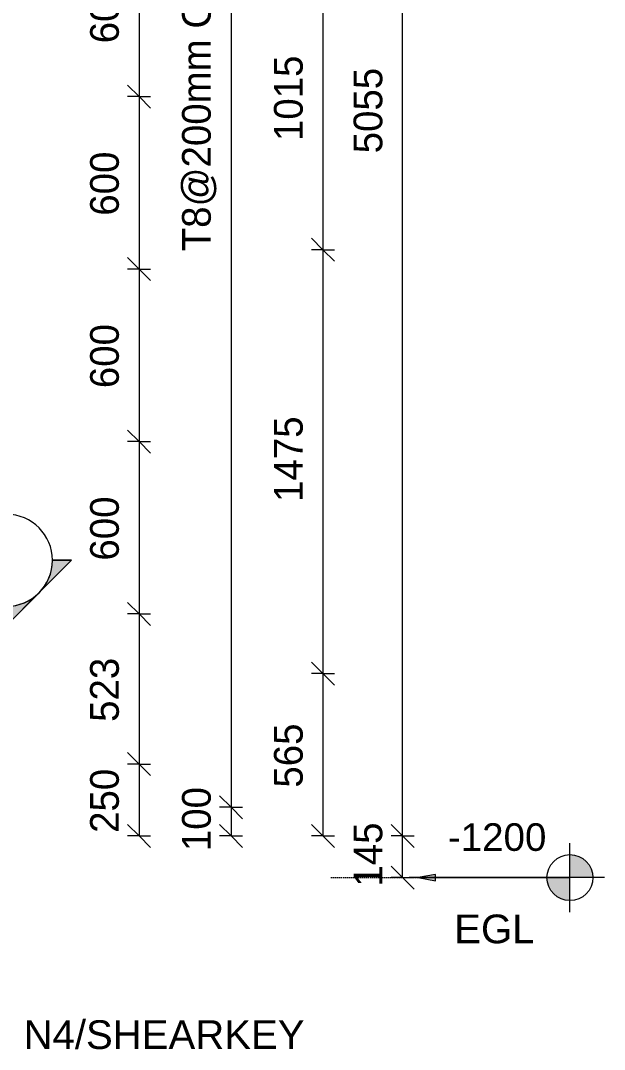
# Model space of a CAD drawing. Header units: millimetres. Extents: x 1421 to 26924, y -2138 to 20093.
# Drawn here: x 14736 to 16768, y -2138 to 1442 of the extents above; entities that cross this region are included whole.
import ezdxf

# ---------------------------------------------------------------- set-up
doc = ezdxf.new("R2010")
doc.units = ezdxf.units.MM
doc.linetypes.add('Hidden', pattern=[7.14, 4.76, -2.38])
for name, color, linetype, lineweight in [('A-ANNO-DIMS', 211, 'Continuous', 9), ('A-ANNO-DIMS-40', 211, 'Continuous', 9), ('A-DETL-HDLN', 90, 'Hidden', 18), ('G-ANNO-DIMS', 111, 'Continuous', 9), ('G-ANNO-SYMB', 111, 'Continuous', 9), ('G-ANNO-TEXT', 231, 'Continuous', 9)]:
    doc.layers.add(name, color=color, linetype=linetype, lineweight=lineweight)
doc.styles.add('Arial', font='arial.ttf', dxfattribs={"height": 100})
doc.styles.add('Arial_2', font='arial.ttf', dxfattribs={"height": 96})
doc.styles.add('Nirmala UI Semilight', font='NirmalaS.ttf', dxfattribs={"height": 100})
doc.dimstyles.new('Arrow_Filled_-_2_5_NI_UI', dxfattribs={"dimscale": 304.8, "dimtxt": 104.736395, "dimasz": 0.262467, "dimexe": 0.131234, "dimexo": 0.0625, "dimgap": 0.131234, "dimtad": 1, "dimdec": 4, "dimzin": 0, "dimdsep": 46, "dimtxsty": 'Nirmala UI Semilight', "dimblk1": 'OBLIQUE', "dimblk2": 'OBLIQUE', "dimsah": 1, "dimcen": 0.09, "dimazin": 0, "dimtfac": 1, "dimtdec": 4, "dimtix": 1, "dimtmove": 0, "dimatfit": 3, "dimfxl": 0.131234, "dimfxlon": 1, "dimtvp": 1, "dimtolj": 1, "dimtzin": 0, "dimarcsym": 2})

# ---------------------------------------------------------------- blocks, each defined once
blk = doc.blocks.new('Detail View - M_Section Head - Filled SHOP DWG-1002450-Elevation Front')
at = {"layer": 'G-ANNO-SYMB'}
h = blk.add_hatch(color=256, dxfattribs=at)
edge = h.paths.add_edge_path()
edge.add_line((4404, -435.9), (4470.3, -435.9))
edge.add_arc((4630.3, -435.9), 160, 180, 225)
edge.add_line((4517.1, -549), (4404, -435.9))
h = blk.add_hatch(color=256, dxfattribs=at)
edge = h.paths.add_edge_path()
edge.add_line((4856.5, -435.9), (4743.4, -549))
edge.add_arc((4630.3, -435.9), 160, 315, 360)
edge.add_line((4790.3, -435.9), (4856.5, -435.9))
h = blk.add_hatch(color=256, dxfattribs=at)
edge = h.paths.add_edge_path()
edge.add_line((4630.3, -662.2), (4517.1, -549))
edge.add_arc((4630.3, -435.9), 160, 225, 270)
edge.add_line((4630.3, -595.9), (4630.3, -662.2))
h = blk.add_hatch(color=256, dxfattribs=at)
edge = h.paths.add_edge_path()
edge.add_line((4630.3, -662.2), (4630.3, -595.9))
edge.add_arc((4630.3, -435.9), 160, 270, 315)
edge.add_line((4743.4, -549), (4630.3, -662.2))
for p, q in [((4630.3, -662.2), (4404, -435.9)), ((4470.3, -435.9), (4404, -435.9)), ((4404, -435.9), (4517.1, -549)), ((4470.3, -435.9), (4404, -435.9)), ((4630.3, -662.2), (4856.5, -435.9)), ((4743.4, -549), (4856.5, -435.9)), ((4790.3, -435.9), (4856.5, -435.9)), ((4856.5, -435.9), (4790.3, -435.9)), ((4517.1, -549), (4630.3, -662.2)), ((4630.3, -662.2), (4743.4, -549)), ((4630.3, -595.9), (4630.3, -662.2)), ((4630.3, -662.2), (4630.3, -595.9))]:
    blk.add_line(p, q, dxfattribs=at)
for start, end in [(360, 180), (180, 360), (180, 225), (315, 0), (225, 270), (270, 315)]:
    blk.add_arc((4630.3, -435.9), 160, start, end, dxfattribs=at)
blk = doc.blocks.new('DIMBLOCK61-Elevation Front')
at = {"layer": 'A-ANNO-DIMS-40'}
for p, q in [((15468.1, 3600), (15428.1, 3640)), ((15468.1, 3600), (15428.1, 3600)), ((15468.1, 3600), (15468.1, -1295)), ((15468.1, 3600), (15508.1, 3560)), ((15468.1, 3600), (15508.1, 3600)), ((15468.1, -1295), (15428.1, -1255)), ((15468.1, -1295), (15428.1, -1295)), ((15468.1, -1295), (15508.1, -1335)), ((15468.1, -1295), (15508.1, -1295))]:
    blk.add_line(p, q, dxfattribs=at)
at = {"layer": 'A-ANNO-DIMS-40', "color": 0, "insert": (15297.6, 639.3), "char_height": 100, "width": 1231.7, "attachment_point": 1, "rotation": 90, "line_spacing_factor": 1.142579, "style": 'Nirmala UI Semilight'}
blk.add_mtext('T8@200mm C/C', dxfattribs=at)
blk = doc.blocks.new('_Oblique')
at = {"color": 0, "linetype": 'ByBlock', "lineweight": -2}
blk.add_line((-0.5, -0.5), (0.5, 0.5), dxfattribs=at)
blk = doc.blocks.new('DIMBLOCK62-Elevation Front')
at = {"layer": 'A-ANNO-DIMS-40'}
for p, q in [((15468.1, -1295), (15428.1, -1255)), ((15468.1, -1295), (15428.1, -1295)), ((15468.1, -1295), (15468.1, -1395)), ((15468.1, -1295), (15508.1, -1335)), ((15468.1, -1295), (15508.1, -1295)), ((15468.1, -1395), (15428.1, -1355)), ((15468.1, -1395), (15428.1, -1395)), ((15468.1, -1395), (15508.1, -1435)), ((15468.1, -1395), (15508.1, -1395))]:
    blk.add_line(p, q, dxfattribs=at)
at = {"layer": 'A-ANNO-DIMS-40', "color": 0, "insert": (15297.6, -1447.8), "char_height": 100, "width": 246.797, "attachment_point": 1, "rotation": 90, "line_spacing_factor": 1.142579, "style": 'Nirmala UI Semilight'}
blk.add_mtext('100', dxfattribs=at)
blk = doc.blocks.new('DIMBLOCK67-Elevation Front')
at = {"layer": 'A-ANNO-DIMS-40'}
for p, q in [((15148.1, 1777.5), (15108.1, 1817.5)), ((15148.1, 1777.5), (15108.1, 1777.5)), ((15148.1, 1777.5), (15148.1, 1177.5)), ((15148.1, 1777.5), (15188.1, 1737.5)), ((15148.1, 1777.5), (15188.1, 1777.5)), ((15148.1, 1177.5), (15108.1, 1217.5)), ((15148.1, 1177.5), (15108.1, 1177.5)), ((15148.1, 1177.5), (15188.1, 1137.5)), ((15148.1, 1177.5), (15188.1, 1177.5))]:
    blk.add_line(p, q, dxfattribs=at)
at = {"layer": 'A-ANNO-DIMS-40', "color": 0, "insert": (14977.6, 1363.2), "char_height": 100, "width": 274.219, "attachment_point": 1, "rotation": 90, "line_spacing_factor": 1.142579, "style": 'Nirmala UI Semilight'}
blk.add_mtext('600', dxfattribs=at)
blk = doc.blocks.new('DIMBLOCK68-Elevation Front')
at = {"layer": 'A-ANNO-DIMS-40'}
for p, q in [((15148.1, 1177.5), (15108.1, 1217.5)), ((15148.1, 1177.5), (15108.1, 1177.5)), ((15148.1, 1177.5), (15148.1, 577.5)), ((15148.1, 1177.5), (15188.1, 1137.5)), ((15148.1, 1177.5), (15188.1, 1177.5)), ((15148.1, 577.5), (15108.1, 617.5)), ((15148.1, 577.5), (15108.1, 577.5)), ((15148.1, 577.5), (15188.1, 537.5)), ((15148.1, 577.5), (15188.1, 577.5))]:
    blk.add_line(p, q, dxfattribs=at)
at = {"layer": 'A-ANNO-DIMS-40', "color": 0, "insert": (14977.6, 763.2), "char_height": 100, "width": 274.219, "attachment_point": 1, "rotation": 90, "line_spacing_factor": 1.142579, "style": 'Nirmala UI Semilight'}
blk.add_mtext('600', dxfattribs=at)
blk = doc.blocks.new('DIMBLOCK69-Elevation Front')
at = {"layer": 'A-ANNO-DIMS-40'}
for p, q in [((15148.1, 577.5), (15108.1, 617.5)), ((15148.1, 577.5), (15108.1, 577.5)), ((15148.1, 577.5), (15148.1, -22.5)), ((15148.1, 577.5), (15188.1, 537.5)), ((15148.1, 577.5), (15188.1, 577.5)), ((15148.1, -22.5), (15108.1, 17.5)), ((15148.1, -22.5), (15108.1, -22.5)), ((15148.1, -22.5), (15188.1, -62.5)), ((15148.1, -22.5), (15188.1, -22.5))]:
    blk.add_line(p, q, dxfattribs=at)
at = {"layer": 'A-ANNO-DIMS-40', "color": 0, "insert": (14977.6, 163.2), "char_height": 100, "width": 274.219, "attachment_point": 1, "rotation": 90, "line_spacing_factor": 1.142579, "style": 'Nirmala UI Semilight'}
blk.add_mtext('600', dxfattribs=at)
blk = doc.blocks.new('DIMBLOCK70-Elevation Front')
at = {"layer": 'A-ANNO-DIMS-40'}
for p, q in [((15148.1, -22.5), (15108.1, 17.5)), ((15148.1, -22.5), (15108.1, -22.5)), ((15148.1, -22.5), (15148.1, -622.5)), ((15148.1, -22.5), (15188.1, -62.5)), ((15148.1, -22.5), (15188.1, -22.5)), ((15148.1, -622.5), (15108.1, -582.5)), ((15148.1, -622.5), (15108.1, -622.5)), ((15148.1, -622.5), (15188.1, -662.5)), ((15148.1, -622.5), (15188.1, -622.5))]:
    blk.add_line(p, q, dxfattribs=at)
at = {"layer": 'A-ANNO-DIMS-40', "color": 0, "insert": (14977.6, -436.8), "char_height": 100, "width": 274.219, "attachment_point": 1, "rotation": 90, "line_spacing_factor": 1.142579, "style": 'Nirmala UI Semilight'}
blk.add_mtext('600', dxfattribs=at)
blk = doc.blocks.new('DIMBLOCK71-Elevation Front')
at = {"layer": 'A-ANNO-DIMS-40'}
for p, q in [((15148.1, -622.5), (15108.1, -582.5)), ((15148.1, -622.5), (15108.1, -622.5)), ((15148.1, -622.5), (15148.1, -1145)), ((15148.1, -622.5), (15188.1, -662.5)), ((15148.1, -622.5), (15188.1, -622.5)), ((15148.1, -1145), (15108.1, -1105)), ((15148.1, -1145), (15108.1, -1145)), ((15148.1, -1145), (15188.1, -1185)), ((15148.1, -1145), (15188.1, -1145))]:
    blk.add_line(p, q, dxfattribs=at)
at = {"layer": 'A-ANNO-DIMS-40', "color": 0, "insert": (14977.6, -998), "char_height": 100, "width": 274.219, "attachment_point": 1, "rotation": 90, "line_spacing_factor": 1.142579, "style": 'Nirmala UI Semilight'}
blk.add_mtext('523', dxfattribs=at)
blk = doc.blocks.new('DIMBLOCK72-Elevation Front')
at = {"layer": 'A-ANNO-DIMS-40'}
for p, q in [((15148.1, -1145), (15108.1, -1105)), ((15148.1, -1145), (15108.1, -1145)), ((15148.1, -1145), (15148.1, -1395)), ((15148.1, -1145), (15188.1, -1185)), ((15148.1, -1145), (15188.1, -1145)), ((15148.1, -1395), (15108.1, -1355)), ((15148.1, -1395), (15108.1, -1395)), ((15148.1, -1395), (15188.1, -1435)), ((15148.1, -1395), (15188.1, -1395))]:
    blk.add_line(p, q, dxfattribs=at)
at = {"layer": 'A-ANNO-DIMS-40', "color": 0, "insert": (14977.6, -1384.3), "char_height": 100, "width": 274.219, "attachment_point": 1, "rotation": 90, "line_spacing_factor": 1.142579, "style": 'Nirmala UI Semilight'}
blk.add_mtext('250', dxfattribs=at)
blk = doc.blocks.new('Spot Elevations - M_Spot Elevation - Target Filled-10609-Elevation Front')
at = {"layer": 'G-ANNO-DIMS'}
h = blk.add_hatch(color=256, dxfattribs=at)
edge = h.paths.add_edge_path()
edge.add_line((6591.6, -1540), (6671.6, -1540))
edge.add_arc((6591.6, -1540), 80, 0, 90)
edge.add_line((6591.6, -1460), (6591.6, -1540))
h = blk.add_hatch(color=256, dxfattribs=at)
edge = h.paths.add_edge_path()
edge.add_line((6591.6, -1540), (6511.6, -1540))
edge.add_arc((6591.6, -1540), 80, 180, 270)
edge.add_line((6591.6, -1620), (6591.6, -1540))
for p, q in [((6591.6, -1660), (6591.6, -1420)), ((6711.6, -1540), (6031.6, -1540))]:
    blk.add_line(p, q, dxfattribs=at)
blk.add_circle((6591.6, -1540), 80, dxfattribs=at)
blk = doc.blocks.new('DIMBLOCK86-Elevation Front')
at = {"layer": 'A-ANNO-DIMS-40'}
for p, q in [((16065.2, -1395), (16025.2, -1355)), ((16065.2, -1395), (16025.2, -1395)), ((16065.2, -1540), (16065.2, -1395)), ((16065.2, -1395), (16105.2, -1435)), ((16065.2, -1395), (16105.2, -1395)), ((16065.2, -1540), (16025.2, -1500)), ((16065.2, -1540), (16025.2, -1540)), ((16065.2, -1540), (16105.2, -1580)), ((16065.2, -1540), (16105.2, -1540))]:
    blk.add_line(p, q, dxfattribs=at)
at = {"layer": 'A-ANNO-DIMS-40', "color": 0, "insert": (15894.7, -1571.3), "char_height": 100, "width": 249.082, "attachment_point": 1, "rotation": 90, "line_spacing_factor": 1.142579, "style": 'Nirmala UI Semilight'}
blk.add_mtext('145', dxfattribs=at)
blk = doc.blocks.new('DIMBLOCK87-Elevation Front')
at = {"layer": 'A-ANNO-DIMS-40'}
for p, q in [((16065.2, 3660), (16025.2, 3700)), ((16065.2, 3660), (16025.2, 3660)), ((16065.2, -1395), (16065.2, 3660)), ((16065.2, 3660), (16105.2, 3620)), ((16065.2, 3660), (16105.2, 3660)), ((16065.2, -1395), (16025.2, -1355)), ((16065.2, -1395), (16025.2, -1395)), ((16065.2, -1395), (16105.2, -1435)), ((16065.2, -1395), (16105.2, -1395))]:
    blk.add_line(p, q, dxfattribs=at)
at = {"layer": 'A-ANNO-DIMS-40', "color": 0, "insert": (15894.7, 980.2), "char_height": 100, "width": 365.625, "attachment_point": 1, "rotation": 90, "line_spacing_factor": 1.142579, "style": 'Nirmala UI Semilight'}
blk.add_mtext('5055', dxfattribs=at)
blk = doc.blocks.new('DIMBLOCK91-Elevation Front')
at = {"layer": 'A-ANNO-DIMS-40'}
for p, q in [((15788.1, 1660), (15748.1, 1700)), ((15788.1, 1660), (15748.1, 1660)), ((15788.1, 1660), (15788.1, 644.9)), ((15788.1, 1660), (15828.1, 1620)), ((15788.1, 1660), (15828.1, 1660)), ((15788.1, 644.9), (15748.1, 684.9)), ((15788.1, 644.9), (15748.1, 644.9)), ((15788.1, 644.9), (15828.1, 604.9)), ((15788.1, 644.9), (15828.1, 644.9))]:
    blk.add_line(p, q, dxfattribs=at)
at = {"layer": 'A-ANNO-DIMS-40', "color": 0, "insert": (15617.6, 1023), "char_height": 100, "width": 310.781, "attachment_point": 1, "rotation": 90, "line_spacing_factor": 1.142579, "style": 'Nirmala UI Semilight'}
blk.add_mtext('1015', dxfattribs=at)
blk = doc.blocks.new('DIMBLOCK92-Elevation Front')
at = {"layer": 'A-ANNO-DIMS-40'}
for p, q in [((15788.1, 644.9), (15748.1, 684.9)), ((15788.1, 644.9), (15748.1, 644.9)), ((15788.1, 644.9), (15788.1, -830.1)), ((15788.1, 644.9), (15828.1, 604.9)), ((15788.1, 644.9), (15828.1, 644.9)), ((15788.1, -830.1), (15748.1, -790.1)), ((15788.1, -830.1), (15748.1, -830.1)), ((15788.1, -830.1), (15828.1, -870.1)), ((15788.1, -830.1), (15828.1, -830.1))]:
    blk.add_line(p, q, dxfattribs=at)
at = {"layer": 'A-ANNO-DIMS-40', "color": 0, "insert": (15617.6, -232.6), "char_height": 100, "width": 335.918, "attachment_point": 1, "rotation": 90, "line_spacing_factor": 1.142579, "style": 'Nirmala UI Semilight'}
blk.add_mtext('1475', dxfattribs=at)
blk = doc.blocks.new('DIMBLOCK93-Elevation Front')
at = {"layer": 'A-ANNO-DIMS-40'}
for p, q in [((15788.1, -830.1), (15748.1, -790.1)), ((15788.1, -830.1), (15748.1, -830.1)), ((15788.1, -830.1), (15788.1, -1395)), ((15788.1, -830.1), (15828.1, -870.1)), ((15788.1, -830.1), (15828.1, -830.1)), ((15788.1, -1395), (15748.1, -1355)), ((15788.1, -1395), (15748.1, -1395)), ((15788.1, -1395), (15828.1, -1435)), ((15788.1, -1395), (15828.1, -1395))]:
    blk.add_line(p, q, dxfattribs=at)
at = {"layer": 'A-ANNO-DIMS-40', "color": 0, "insert": (15617.6, -1226.8), "char_height": 100, "width": 274.219, "attachment_point": 1, "rotation": 90, "line_spacing_factor": 1.142579, "style": 'Nirmala UI Semilight'}
blk.add_mtext('565', dxfattribs=at)

msp = doc.modelspace()

# ---------------------------------------------------------------- hatches: boundary and pattern name
at = {"layer": 'G-ANNO-DIMS'}
msp.add_hatch(color=256, dxfattribs=at).paths.add_polyline_path([(16119.86525, -1540), (16179.86525, -1550.57962), (16179.86525, -1529.42038)])

# ---------------------------------------------------------------- linework, layer by layer
at = {"layer": 'A-DETL-HDLN'}
msp.add_line((15815.10694, -1540), (16615.10694, -1540), dxfattribs=at)
at = {"layer": 'G-ANNO-DIMS'}
for p, q in [((16179.86525, -1529.42038), (16119.86525, -1540)), ((16179.86525, -1550.57962), (16179.86525, -1529.42038)), ((16119.86525, -1540), (16179.86525, -1550.57962)), ((16119.86525, -1540), (16360.72129, -1540)), ((16360.72129, -1540), (16647.89579, -1540))]:
    msp.add_line(p, q, dxfattribs=at)

# ---------------------------------------------------------------- block references
msp.add_blockref('Spot Elevations - M_Spot Elevation - Target Filled-10609-Elevation Front', (10056.29984, 0), dxfattribs=at)
at = {"layer": 'G-ANNO-SYMB'}
msp.add_blockref('Detail View - M_Section Head - Filled SHOP DWG-1002450-Elevation Front', (10056.29984, 0), dxfattribs=at)

# ---------------------------------------------------------------- texts
at = {"layer": 'G-ANNO-TEXT', "color": 7, "char_height": 100, "attachment_point": 1, "style": 'Arial'}
for s, insert, width in [('EGL', (16244.94626, -1668.45538), 336.70875), ('N4/SHEARKEY', (14745.93217, -2036.30119), 1180.084)]:
    msp.add_mtext(s, dxfattribs=dict(at, insert=insert, width=width))

# ---------------------------------------------------------------- dimensions: what is measured, and where the dimension line sits
at = {"layer": 'A-ANNO-DIMS'}
for base, p1, p2, override, picture, middle in [((16065.18519, 3660), (16025.18519, -1395), (16025.18519, 3660), {"dimpost": '<>', "dimfxl": 5055}, 'DIMBLOCK87-Elevation Front', (15973.51155, 1132.5)), ((15148.11852, 1177.5), (15108.11852, 1777.5), (15108.11852, 1177.5), {"dimpost": '<>', "dimfxl": 600}, 'DIMBLOCK67-Elevation Front', (15056.41002, 1477.5)), ((15788.11852, 644.9), (15748.11852, 1660), (15748.11852, 644.9), {"dimpost": '<>', "dimfxl": 1015.1}, 'DIMBLOCK91-Elevation Front', (15696.16594, 1152.45)), ((15148.11852, 577.5), (15108.11852, 1177.5), (15108.11852, 577.5), {"dimpost": '<>', "dimfxl": 600}, 'DIMBLOCK68-Elevation Front', (15056.41002, 877.5)), ((15788.11852, -830.1), (15748.11852, 644.9), (15748.11852, -830.1), {"dimpost": '<>', "dimfxl": 1475}, 'DIMBLOCK92-Elevation Front', (15696.16594, -92.6)), ((15148.11852, -22.5), (15108.11852, 577.5), (15108.11852, -22.5), {"dimpost": '<>', "dimfxl": 600}, 'DIMBLOCK69-Elevation Front', (15056.41002, 277.5)), ((15148.11852, -622.5), (15108.11852, -22.5), (15108.11852, -622.5), {"dimpost": '<>', "dimfxl": 600}, 'DIMBLOCK70-Elevation Front', (15056.41002, -322.5)), ((15148.11852, -1145), (15108.11852, -622.5), (15108.11852, -1145), {"dimpost": '<>', "dimfxl": 522.5}, 'DIMBLOCK71-Elevation Front', (15056.41002, -883.75)), ((15788.11852, -1395), (15748.11852, -830.1), (15748.11852, -1395), {"dimpost": '<>', "dimfxl": 564.9}, 'DIMBLOCK93-Elevation Front', (15696.41002, -1112.55)), ((15148.11852, -1395), (15108.11852, -1145), (15108.11852, -1395), {"dimpost": '<>', "dimfxl": 250}, 'DIMBLOCK72-Elevation Front', (15056.44488, -1270)), ((15468.11852, -1395), (15428.11852, -1295), (15428.11852, -1395), {"dimpost": '<>', "dimfxl": 100}, 'DIMBLOCK62-Elevation Front', (15376.16594, -1345)), ((16065.18519, -1395), (16025.18519, -1540), (16025.18519, -1395), {"dimpost": '<>', "dimfxl": 145}, 'DIMBLOCK86-Elevation Front', (15973.23261, -1467.5))]:
    dim = msp.add_linear_dim(base=base, p1=p1, p2=p2, angle=90, dimstyle='Arrow_Filled_-_2_5_NI_UI', override=override, dxfattribs=at)
    dim.commit()
    dim.dimension.update_dxf_attribs({"geometry": picture, "text_midpoint": middle})
dim = msp.add_linear_dim(base=(15468.11852, -1295), p1=(15428.11852, 3600), p2=(15428.11852, -1295), angle=90, text='T8@200mm C/C', dimstyle='Arrow_Filled_-_2_5_NI_UI', override={"dimpost": '<>', "dimfxl": 4895}, dxfattribs=at)
dim.commit()
dim.dimension.update_dxf_attribs({"geometry": 'DIMBLOCK61-Elevation Front', "text_midpoint": (15368.98324, 1152.5)})

# ---------------------------------------------------------------- next in the draw order: texts
at = {"layer": 'G-ANNO-DIMS', "insert": (16222.98448, -1350.84942), "char_height": 96, "width": 410.1871465, "attachment_point": 1, "line_spacing_factor": 0.941778, "style": 'Arial_2', "bg_fill": 3, "box_fill_scale": 0, "bg_fill_color": 256, "bg_fill_true_color": 3254780160, "bg_fill_transparency": 256}
msp.add_mtext('-1200', dxfattribs=at)

doc.saveas('drawing.dxf')
